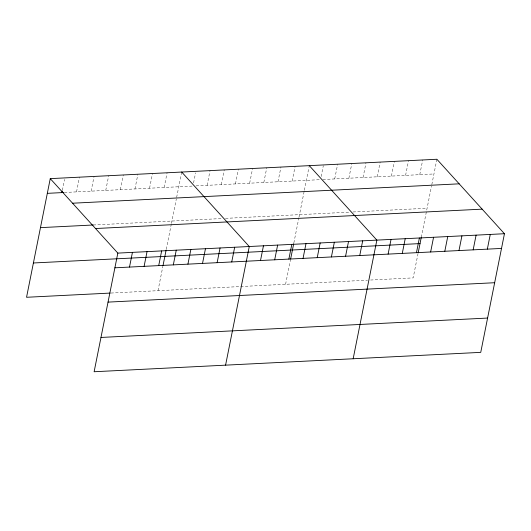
<?xml version="1.0" encoding="UTF-8"?>
<svg xmlns="http://www.w3.org/2000/svg" width="531" height="531" viewBox="0 0 531 531"><rect width="100%" height="100%" fill="white"/><g stroke="black" fill="none" stroke-linecap="round" stroke-linejoin="round"><path stroke-width="0.4" stroke-dasharray="2.65 1.99" d="M62.386 190.284L64.556 179.451M76.53 191.877L79.471 177.175M91.133 191.147L94.073 176.438M105.742 190.41L108.682 175.708M120.345 189.68L123.285 174.978M134.954 188.95L137.887 174.241M149.556 188.213L152.497 173.511M164.165 187.483L167.099 172.781M157.999 290.689L162.878 266.296M166.269 249.318L171.287 224.188M171.447 223.405L176.332 198.946M176.637 197.419L181.708 172.044M193.563 182.943L195.574 172.88M207.123 185.326L210.057 170.624M221.301 184.615L224.235 169.913M235.472 183.905L238.412 169.203M249.65 183.195L252.59 168.493M263.827 182.485L266.761 167.783M278.005 181.775L280.939 167.073M292.176 181.064L295.117 166.362M285.585 284.291L290.457 259.898M293.849 242.926L298.873 217.796M299.033 217.006L304.071 191.784M304.376 190.264L309.294 165.645M321.149 176.544L323.313 165.712M334.709 178.934L337.643 164.225M348.88 178.224L351.821 163.515M363.058 177.507L365.998 162.805M377.236 176.796L380.169 162.094M391.413 176.086L394.347 161.384M405.584 175.376L408.525 160.674M419.762 174.666L422.703 159.964M418.043 253.499L413.171 277.892L370.645 280.023M421.282 237.311L431.504 186.149M431.809 184.629L436.88 159.254M64.357 192.487L192.945 186.042M196.098 185.883L320.532 179.644M322.894 179.524L433.94 173.956M93.21 224.998L222.316 218.52M225.469 218.367L349.902 212.128M353.055 211.969L427.083 208.252M110.939 293.046L239.906 286.581M240.696 286.541L367.492 280.182"/><path stroke-width="0.8" d="M50.259 178.635L117.829 253.108L94.12 371.746L480.741 352.365L504.45 233.72L436.88 159.254L50.259 178.635L26.55 297.28L110.129 293.085M61.921 192.607L62.233 191.06M129.498 267.08L132.438 252.378M144.1 266.35L147.041 251.641M158.709 265.613L161.65 250.911M163.024 265.533L166.11 250.108M173.312 264.883L176.252 250.181M187.921 264.153L190.861 249.444M202.523 263.416L205.464 248.714M217.133 262.686L220.066 247.984M231.735 261.956L234.675 247.247M225.575 365.155L249.278 246.517L181.708 172.044M260.515 260.509L263.456 245.807M274.693 259.798L277.633 245.096M288.871 259.088L291.811 244.386M290.61 259.135L293.696 243.709M303.048 258.378L305.982 243.676M317.226 257.668L320.16 242.966M331.397 256.958L334.338 242.249M345.575 256.247L348.515 241.539M359.752 255.537L362.686 240.828M353.161 358.764L376.864 240.118L309.294 165.645M388.101 254.11L391.042 239.408M402.279 253.4L405.219 238.698M416.457 252.69L419.39 237.988M418.196 252.743L421.282 237.311M430.634 251.979L433.568 237.277M444.805 251.269L447.746 236.567M458.983 250.559L461.924 235.857M473.161 249.849L476.095 235.147M487.339 249.139L490.272 234.43M47.319 193.344L63.547 192.527M72.555 203.214L459.176 183.826M40.462 227.64L93.21 224.998M95.534 228.529L482.148 209.148M117.829 253.108L504.45 233.72M33.407 262.978L420.021 243.596M114.888 267.81L501.51 248.428M108.039 302.112L494.66 282.724M100.976 337.45L487.597 318.062"/></g></svg>
